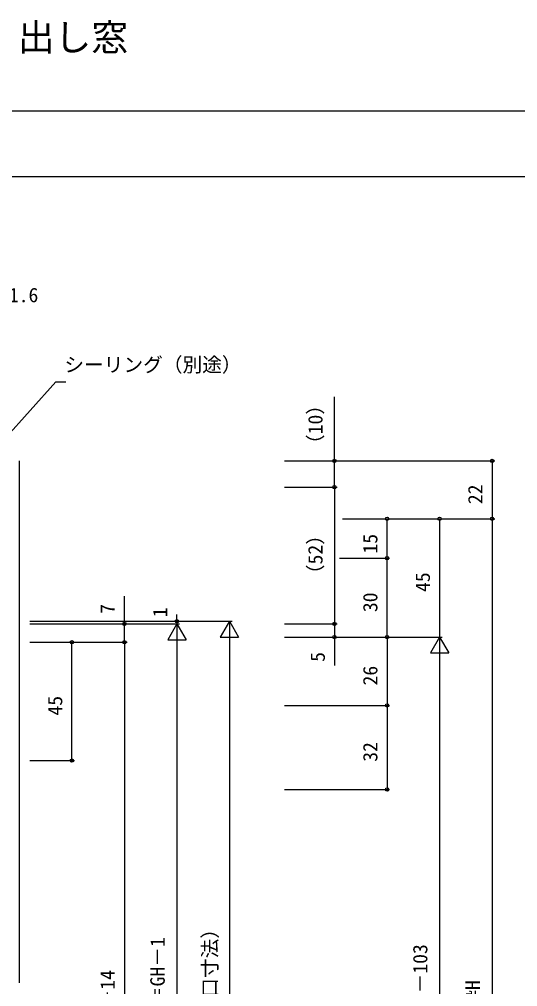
# Model space of a CAD drawing. Units: millimetres, scale not verified. Extents: x -437 to 438, y -554 to 551.
# Drawn here: x -171.8 to 18, y 183.3 to 551.3 of the extents above; entities that cross this region are included whole.
import ezdxf
from ezdxf.enums import TextEntityAlignment as Align

# ---------------------------------------------------------------- set-up
doc = ezdxf.new("R2010")
doc.units = ezdxf.units.MM
doc.header["$LTSCALE"] = 4
for name, color, linetype in [('0-1_USER1', 3, 'Continuous'), ('0-7_YKK_D', 6, 'Continuous'), ('0-8_YKK_ZWAK', 7, 'Continuous'), ('0-9_YSS_K', 3, 'Continuous')]:
    doc.layers.add(name, color=color, linetype=linetype)
doc.styles.add('ＭＳ ゴシック', font='')
doc.styles.get('ＭＳ ゴシック').set_extended_font_data('MS Gothic')

msp = doc.modelspace()

# ---------------------------------------------------------------- linework, layer by layer
at = {"layer": '0-7_YKK_D'}
for p, q in [((-70.794, 383.3), (-50.793, 383.3)), ((-66.55, 383.3), (9.207, 383.3)), ((8.207, 383.3), (8.207, 361.3)), ((-70.794, 373.3), (-50.793, 373.3)), ((-70.794, 373.3), (-50.793, 373.3)), ((-51.793, 373.3), (-51.793, 321.3)), ((-48.793, 361.3), (9.207, 361.3)), ((-48.793, 361.3), (-10.793, 361.3)), ((-48.793, 361.3), (9.207, 361.3)), ((-48.793, 361.3), (-30.793, 361.3)), ((-31.793, 346.3), (-31.793, 361.3)), ((-11.793, 361.3), (-11.793, 316.3)), ((8.207, 361.3), (8.207, -2.697)), ((-49.881, 346.3), (-30.793, 346.3)), ((-48.793, 346.3), (-30.793, 346.3)), ((-31.793, 316.3), (-31.793, 346.3)), ((-111.793, 322.3), (-111.793, 324.85)), ((-167.792, 322.3), (-110.793, 322.3)), ((-167.792, 322.3), (-90.793, 322.3)), ((-167.792, 321.3), (-130.793, 321.3)), ((-159.794, 321.3), (-110.793, 321.3)), ((-159.794, 321.3), (-110.793, 321.3)), ((-111.793, 321.3), (-115.293, 315.238)), ((-111.793, 322.3), (-111.793, 321.3)), ((-111.793, 321.3), (-111.793, 318.75)), ((-111.793, 321.3), (-108.293, 315.238)), ((-111.793, 321.3), (-111.793, 309.176)), ((-91.793, 322.3), (-95.293, 316.238)), ((-91.793, 322.3), (-88.293, 316.238)), ((-91.793, 322.3), (-91.793, 310.176)), ((-70.794, 321.3), (-50.793, 321.3)), ((-70.794, 321.3), (-50.793, 321.3)), ((-167.792, 314.3), (-130.793, 314.3)), ((-159.794, 314.3), (-150.793, 314.3)), ((-159.794, 314.3), (-130.793, 314.3)), ((-151.793, 269.3), (-151.793, 314.3)), ((-131.793, 314.3), (-131.793, 57.299)), ((-115.293, 315.238), (-108.293, 315.238)), ((-111.793, 314.3), (-111.793, 57.298)), ((-95.293, 316.238), (-88.293, 316.238)), ((-91.793, 315.3), (-91.793, 57.298)), ((-70.794, 316.3), (-50.793, 316.3)), ((-70.794, 316.3), (-30.793, 316.3)), ((-70.794, 316.3), (-30.793, 316.3)), ((-70.793, 316.3), (-10.793, 316.3)), ((-48.793, 316.3), (-10.793, 316.3)), ((-31.793, 316.3), (-31.793, 290.3)), ((-11.793, 316.3), (-15.293, 310.238)), ((-11.793, 316.3), (-8.293, 310.238)), ((-11.793, 316.3), (-11.793, 304.176)), ((-15.293, 310.238), (-8.293, 310.238)), ((-11.793, 309.3), (-11.793, 62.299)), ((-70.794, 290.3), (-30.793, 290.3)), ((-69.794, 290.3), (-30.793, 290.3)), ((-31.793, 290.3), (-31.793, 258.3)), ((-167.792, 269.3), (-150.793, 269.3)), ((-70.794, 258.3), (-30.793, 258.3))]:
    msp.add_line(p, q, dxfattribs=at)
for points in [[(-189.03, 378.823), (-187.323, 380.718), (-157.947, 413.344), (-154.147, 413.344)], [(-51.793, 373.3), (-51.793, 383.3), (-51.793, 407.705)], [(-131.793, 314.3), (-131.793, 321.3), (-131.793, 331.898)], [(-51.793, 321.3), (-51.793, 316.3), (-51.793, 305.403)]]:
    msp.add_lwpolyline(points, dxfattribs=at)
for centre in [(-51.793, 383.3), (8.207, 383.3), (-51.793, 373.3), (-51.793, 373.3), (-31.793, 361.3), (-11.793, 361.3), (8.207, 361.3), (-31.793, 346.3), (-31.793, 346.3), (-131.793, 321.3), (-111.793, 322.3), (-51.793, 321.3), (-51.793, 321.3), (-51.793, 316.3), (-31.793, 316.3), (-31.793, 316.3), (-151.793, 314.3), (-131.793, 314.3), (-131.793, 314.3), (-31.793, 290.3), (-31.793, 290.3), (-151.793, 269.3), (-31.793, 258.3)]:
    msp.add_circle(centre, 0.637, dxfattribs=at)
at = {"layer": '0-8_YKK_ZWAK'}
for p, q in [((438.2, 516.3), (-436.8, 516.3)), ((438.2, 491.3), (-436.8, 491.3))]:
    msp.add_line(p, q, dxfattribs=at)
at = {"layer": '0-9_YSS_K'}
msp.add_line((-171.792, 383.3), (-171.792, 184.8), dxfattribs=at)

# ---------------------------------------------------------------- texts
at = {"layer": '0-1_USER1', "style": 'ＭＳ ゴシック'}
msp.add_text('BGE31 カバー工法（躯体固定）たてすべり出し窓', height=10.26, dxfattribs=at).set_placement((-438.149, 536.198), align=Align.BOTTOM_LEFT)
at = {"layer": '0-7_YKK_D', "style": 'ＭＳ ゴシック'}
for s, p in [('St曲物 t＝1.6', (-213.244, 441.992)), ('シーリング（別途）', (-154.658, 415.489))]:
    msp.add_text(s, height=5.499, dxfattribs=at).set_placement(p, align=Align.BOTTOM_LEFT)
for s, p in [('（10）', (-54.688, 385.89)), ('22', (6.207, 366.845)), ('（52）', (-54.688, 336.412)), ('15', (-33.793, 348.047)), ('45', (-13.793, 333.431)), ('30', (-33.793, 325.76)), ('7', (-133.793, 325.126)), ('1', (-113.793, 323.845)), ('5', (-53.793, 306.849)), ('26', (-33.793, 297.867)), ('45', (-153.793, 286.43)), ('32', (-33.793, 268.845)), ('GH（額縁開口寸法）', (-94.816, 141.576)), ('網戸出来高MH＝GH－1', (-114.774, 130.913)), ('H＝既設枠H－103', (-14.773, 143.25)), ('MH－14', (-133.793, 167.135)), ('既設枠H', (5.227, 159.508))]:
    msp.add_text(s, height=5.499, rotation=90, dxfattribs=at).set_placement(p, align=Align.BOTTOM_LEFT)

doc.saveas('drawing.dxf')
